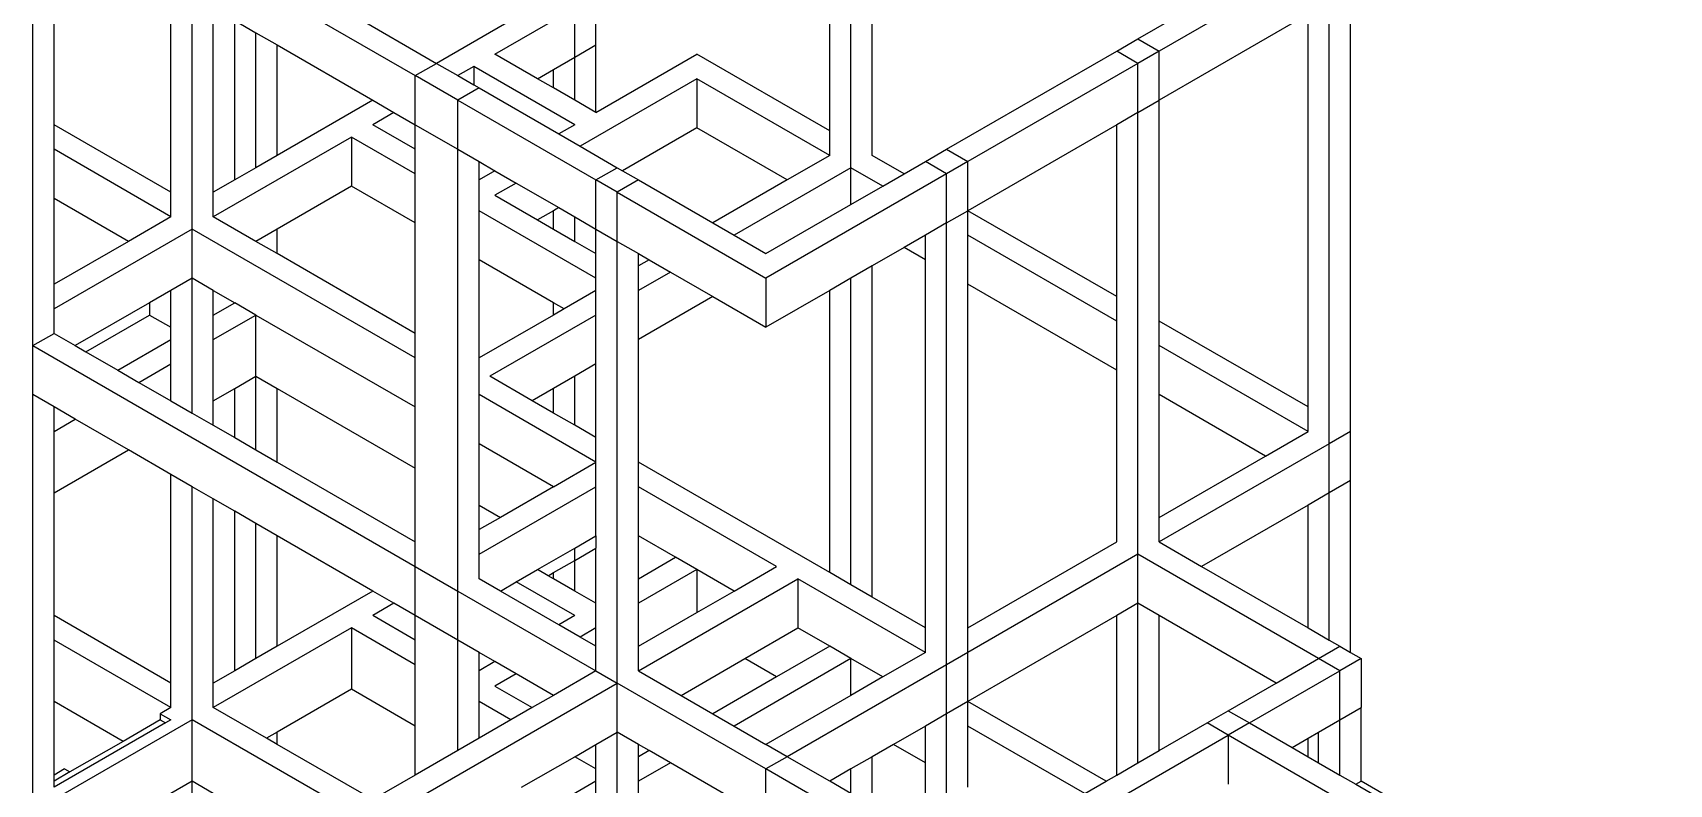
# Model space of a CAD drawing. Header units: metres. Extents: x 4 to 1339, y -252 to 72.
# Drawn here: x 263.54 to 274.43, y -234.3 to -229.3 of the extents above; entities that cross this region are included whole.
import ezdxf

# ---------------------------------------------------------------- set-up
doc = ezdxf.new("R2010")
doc.units = ezdxf.units.M
doc.header["$LTSCALE"] = 0.01
doc.header["$MEASUREMENT"] = 0

msp = doc.modelspace()

# ---------------------------------------------------------------- linework, layer by layer
for p, q in [((268.988, -230.197), (268.988, -227.257)), ((268.847, -229.952), (268.847, -227.339)), ((269.129, -230.115), (269.129, -227.339)), ((263.543, -228.115), (266.089, -229.584)), ((263.543, -231.381), (263.543, -228.441)), ((272.17, -228.768), (271.039, -229.421)), ((270.897, -229.339), (271.746, -228.85)), ((264.463, -230.36), (264.463, -228.972)), ((263.685, -229.911), (263.685, -229.013)), ((264.604, -230.605), (264.604, -229.054)), ((267.291, -229.38), (267.291, -229.054)), ((272.17, -232.034), (272.17, -229.095)), ((272.311, -231.952), (272.311, -229.013)), ((264.745, -230.36), (264.745, -229.135)), ((264.887, -230.278), (264.887, -229.217)), ((264.887, -229.217), (265.028, -229.299)), ((265.665, -229.176), (266.23, -229.503)), ((266.725, -229.217), (266.23, -229.503)), ((266.619, -229.442), (267.15, -229.135)), ((267.15, -229.462), (267.15, -229.135)), ((272.029, -229.176), (271.039, -229.748)), ((272.029, -231.789), (272.029, -229.176)), ((265.028, -230.197), (265.028, -229.299)), ((265.028, -229.299), (265.17, -229.38)), ((265.17, -230.115), (265.17, -229.38)), ((265.17, -229.38), (265.806, -229.748)), ((267.15, -229.462), (267.291, -229.38)), ((267.291, -229.829), (267.291, -229.38)), ((269.624, -230.074), (270.756, -229.421)), ((270.756, -229.421), (270.897, -229.339)), ((270.897, -229.503), (270.756, -229.421)), ((270.897, -229.339), (271.039, -229.421)), ((271.039, -229.421), (270.897, -229.503)), ((271.039, -229.748), (271.039, -229.421)), ((266.089, -229.584), (266.23, -229.503)), ((266.23, -229.503), (266.372, -229.584)), ((266.478, -229.523), (266.372, -229.584)), ((267.15, -229.911), (266.478, -229.523)), ((266.478, -229.523), (266.478, -229.646)), ((266.902, -229.605), (266.619, -229.442)), ((266.902, -229.605), (267.008, -229.544)), ((267.008, -229.544), (267.15, -229.462)), ((267.008, -229.666), (267.008, -229.544)), ((267.15, -229.748), (267.15, -229.462)), ((267.291, -229.829), (267.963, -229.442)), ((268.847, -229.952), (267.963, -229.442)), ((270.897, -229.503), (269.766, -230.156)), ((270.897, -229.829), (270.897, -229.503)), ((266.372, -229.748), (266.089, -229.584)), ((266.089, -229.911), (266.089, -229.584)), ((266.372, -229.584), (266.478, -229.646)), ((266.478, -229.646), (266.513, -229.666)), ((267.008, -229.666), (266.902, -229.605)), ((267.963, -229.605), (267.185, -230.054)), ((267.963, -229.605), (267.963, -229.931)), ((268.847, -230.115), (267.963, -229.605)), ((265.806, -229.748), (265.17, -230.115)), ((265.806, -229.748), (265.947, -229.829)), ((266.513, -229.666), (266.372, -229.748)), ((266.372, -229.748), (267.291, -230.278)), ((266.372, -230.074), (266.372, -229.748)), ((266.513, -229.666), (267.043, -229.972)), ((267.15, -229.748), (267.008, -229.666)), ((267.291, -229.829), (267.15, -229.748)), ((270.897, -229.829), (271.039, -229.748)), ((271.039, -231.217), (271.039, -229.748)), ((265.947, -229.829), (265.806, -229.911)), ((265.947, -229.829), (266.089, -229.911)), ((270.897, -229.829), (270.756, -229.911)), ((270.897, -232.769), (270.897, -229.829)), ((264.463, -230.36), (263.685, -229.911)), ((263.685, -230.074), (263.685, -229.911)), ((266.089, -230.074), (265.806, -229.911)), ((266.089, -229.911), (266.372, -230.074)), ((266.089, -230.074), (266.089, -229.911)), ((267.15, -229.911), (267.043, -229.972)), ((267.043, -229.972), (267.185, -230.054)), ((267.963, -229.931), (267.468, -230.217)), ((268.564, -230.278), (267.963, -229.931)), ((268.847, -230.115), (268.847, -229.952)), ((270.756, -229.911), (269.766, -230.483)), ((270.756, -231.054), (270.756, -229.911)), ((264.463, -230.523), (263.685, -230.074)), ((263.685, -230.401), (263.685, -230.074)), ((265.665, -229.993), (264.745, -230.523)), ((266.089, -230.238), (265.665, -229.993)), ((265.665, -229.993), (265.665, -230.319)), ((266.089, -230.238), (266.089, -230.074)), ((266.372, -233.014), (266.372, -230.074)), ((266.372, -230.074), (266.513, -230.156)), ((267.185, -230.054), (267.432, -230.197)), ((269.483, -230.156), (269.624, -230.074)), ((269.624, -230.074), (269.766, -230.156)), ((265.028, -230.197), (264.887, -230.278)), ((265.17, -230.115), (265.028, -230.197)), ((266.513, -230.156), (266.619, -230.217)), ((266.513, -230.278), (266.513, -230.156)), ((267.291, -230.278), (267.432, -230.197)), ((267.432, -230.197), (267.468, -230.217)), ((268.988, -230.197), (268.21, -230.646)), ((268.847, -230.115), (268.564, -230.278)), ((268.988, -230.442), (268.988, -230.197)), ((269.2, -230.319), (268.988, -230.197)), ((269.342, -230.238), (269.129, -230.115)), ((269.342, -230.238), (269.483, -230.156)), ((269.624, -230.238), (269.483, -230.156)), ((269.766, -230.156), (269.624, -230.238)), ((269.766, -230.483), (269.766, -230.156)), ((264.887, -230.278), (264.745, -230.36)), ((266.089, -230.564), (266.089, -230.238)), ((266.619, -230.217), (266.513, -230.278)), ((266.513, -230.483), (266.513, -230.278)), ((266.619, -230.217), (266.761, -230.299)), ((266.761, -230.299), (266.619, -230.38)), ((266.761, -230.299), (267.043, -230.462)), ((267.432, -230.36), (267.291, -230.278)), ((267.291, -230.605), (267.291, -230.278)), ((267.574, -230.278), (267.432, -230.36)), ((267.468, -230.217), (267.574, -230.278)), ((267.574, -230.278), (268.069, -230.564)), ((268.564, -230.278), (268.069, -230.564)), ((269.624, -230.238), (268.422, -230.932)), ((269.2, -230.319), (269.342, -230.238)), ((269.624, -230.564), (269.624, -230.238)), ((264.18, -230.687), (263.685, -230.401)), ((263.685, -230.972), (263.685, -230.401)), ((264.463, -230.523), (264.463, -230.36)), ((264.745, -230.523), (264.745, -230.36)), ((265.665, -230.319), (265.17, -230.605)), ((266.089, -230.564), (265.665, -230.319)), ((266.619, -230.38), (266.902, -230.544)), ((267.432, -230.687), (267.432, -230.36)), ((267.432, -230.36), (268.422, -230.932)), ((268.988, -230.442), (269.2, -230.319)), ((264.463, -230.523), (264.18, -230.687)), ((265.028, -230.687), (264.745, -230.523)), ((267.291, -230.932), (266.513, -230.483)), ((266.513, -230.809), (266.513, -230.483)), ((267.008, -230.483), (266.902, -230.544)), ((267.043, -230.462), (267.008, -230.483)), ((267.008, -230.605), (267.008, -230.483)), ((267.043, -230.462), (267.15, -230.523)), ((267.15, -230.687), (267.15, -230.523)), ((267.15, -230.523), (267.291, -230.605)), ((268.422, -230.768), (268.988, -230.442)), ((269.624, -230.564), (269.766, -230.483)), ((270.756, -231.054), (269.766, -230.483)), ((269.766, -230.646), (269.766, -230.483)), ((264.604, -230.605), (263.685, -231.136)), ((264.604, -230.932), (264.604, -230.605)), ((266.089, -231.462), (264.604, -230.605)), ((265.17, -230.605), (265.028, -230.687)), ((265.17, -230.768), (265.17, -230.605)), ((266.089, -231.299), (266.089, -230.564)), ((266.902, -230.544), (267.008, -230.605)), ((267.008, -230.605), (267.15, -230.687)), ((267.291, -230.605), (267.432, -230.687)), ((267.291, -230.768), (267.291, -230.605)), ((268.069, -230.564), (268.21, -230.646)), ((269.624, -230.564), (269.483, -230.646)), ((269.624, -233.504), (269.624, -230.564)), ((264.18, -230.687), (263.685, -230.972)), ((265.17, -230.768), (265.028, -230.687)), ((267.15, -230.687), (267.291, -230.768)), ((267.432, -233.626), (267.432, -230.687)), ((267.432, -230.687), (267.574, -230.768)), ((268.21, -230.646), (268.422, -230.768)), ((269.342, -230.728), (269.129, -230.85)), ((269.483, -230.646), (269.342, -230.728)), ((269.483, -230.809), (269.342, -230.728)), ((269.483, -230.809), (269.483, -230.646)), ((270.756, -231.217), (269.766, -230.646)), ((269.766, -230.972), (269.766, -230.646)), ((266.089, -231.299), (265.17, -230.768)), ((267.008, -231.095), (266.513, -230.809)), ((266.513, -231.462), (266.513, -230.809)), ((267.291, -230.932), (267.291, -230.768)), ((267.574, -230.85), (267.574, -230.768)), ((267.574, -230.768), (267.645, -230.809)), ((267.645, -230.809), (267.574, -230.85)), ((267.574, -231.013), (267.574, -230.85)), ((267.645, -230.809), (267.786, -230.891)), ((269.129, -230.85), (268.988, -230.932)), ((269.129, -233.055), (269.129, -230.85)), ((269.483, -233.259), (269.483, -230.809)), ((264.604, -230.932), (264.463, -231.013)), ((264.604, -231.83), (264.604, -230.932)), ((264.745, -231.013), (264.604, -230.932)), ((267.291, -231.013), (267.291, -230.932)), ((267.786, -230.891), (267.574, -231.013)), ((267.786, -230.891), (268.069, -231.054)), ((268.422, -230.932), (268.422, -231.258)), ((268.988, -230.932), (268.847, -231.013)), ((268.988, -232.973), (268.988, -230.932)), ((263.685, -231.136), (263.685, -230.972)), ((264.463, -231.013), (264.321, -231.095)), ((264.463, -231.258), (264.463, -231.013)), ((264.745, -231.013), (264.887, -231.095)), ((264.745, -231.177), (264.745, -231.013)), ((267.291, -231.013), (267.079, -231.136)), ((267.291, -231.177), (267.291, -231.013)), ((267.574, -231.34), (267.574, -231.013)), ((268.069, -231.054), (267.574, -231.34)), ((268.069, -231.054), (268.422, -231.258)), ((268.847, -231.013), (268.422, -231.258)), ((268.847, -232.891), (268.847, -231.013)), ((270.756, -231.544), (269.766, -230.972)), ((269.766, -233.259), (269.766, -230.972)), ((270.756, -231.217), (270.756, -231.054)), ((263.685, -231.299), (263.685, -231.136)), ((264.321, -231.095), (263.826, -231.381)), ((263.897, -231.422), (264.321, -231.177)), ((264.321, -231.095), (264.321, -231.177)), ((264.321, -231.177), (264.463, -231.258)), ((264.745, -231.177), (264.887, -231.095)), ((264.745, -231.34), (265.028, -231.177)), ((264.745, -231.34), (264.745, -231.177)), ((265.028, -231.177), (264.887, -231.095)), ((265.028, -231.585), (265.028, -231.177)), ((265.028, -231.177), (266.089, -231.789)), ((267.008, -231.177), (266.513, -231.462)), ((267.291, -231.177), (266.584, -231.585)), ((267.008, -231.177), (267.008, -231.095)), ((267.079, -231.136), (267.008, -231.095)), ((267.079, -231.136), (267.008, -231.177)), ((267.291, -231.503), (267.291, -231.177)), ((264.463, -231.34), (264.463, -231.258)), ((270.756, -231.544), (270.756, -231.217)), ((272.029, -231.789), (271.039, -231.217)), ((271.039, -231.381), (271.039, -231.217)), ((263.543, -231.381), (263.685, -231.299)), ((263.543, -231.707), (263.543, -231.381)), ((263.543, -231.381), (266.089, -232.85)), ((263.685, -231.299), (263.826, -231.381)), ((263.826, -231.381), (263.897, -231.422)), ((264.109, -231.544), (264.463, -231.34)), ((264.463, -231.503), (264.463, -231.34)), ((264.745, -231.748), (264.745, -231.34)), ((266.089, -231.462), (266.089, -231.299)), ((267.574, -232.156), (267.574, -231.34)), ((272.029, -231.952), (271.039, -231.381)), ((271.039, -231.707), (271.039, -231.381)), ((263.897, -231.422), (264.109, -231.544)), ((264.25, -231.626), (264.463, -231.503)), ((264.463, -231.748), (264.463, -231.503)), ((266.089, -231.789), (266.089, -231.462)), ((266.513, -231.707), (266.513, -231.462)), ((267.291, -231.503), (267.15, -231.585)), ((267.291, -231.993), (267.291, -231.503)), ((264.109, -231.544), (264.25, -231.626)), ((264.887, -231.666), (265.028, -231.585)), ((265.028, -232.075), (265.028, -231.585)), ((265.028, -231.585), (265.17, -231.666)), ((266.867, -231.748), (266.584, -231.585)), ((267.15, -231.585), (267.008, -231.666)), ((267.15, -231.911), (267.15, -231.585)), ((270.756, -232.687), (270.756, -231.544)), ((263.543, -234.647), (263.543, -231.707)), ((263.685, -231.789), (263.543, -231.707)), ((264.25, -231.626), (264.463, -231.748)), ((264.745, -231.748), (264.887, -231.666)), ((264.887, -231.993), (264.887, -231.666)), ((265.17, -232.156), (265.17, -231.666)), ((265.17, -231.666), (266.089, -232.197)), ((267.291, -232.156), (266.513, -231.707)), ((266.513, -232.034), (266.513, -231.707)), ((267.008, -231.666), (266.867, -231.748)), ((267.008, -231.83), (267.008, -231.666)), ((271.746, -232.116), (271.039, -231.707)), ((271.039, -232.524), (271.039, -231.707)), ((263.826, -231.871), (263.685, -231.789)), ((263.685, -231.952), (263.685, -231.789)), ((264.463, -231.748), (264.604, -231.83)), ((264.604, -231.83), (264.745, -231.911)), ((264.745, -231.911), (264.745, -231.748)), ((266.089, -232.197), (266.089, -231.789)), ((267.008, -231.83), (266.867, -231.748)), ((267.15, -231.911), (267.008, -231.83)), ((272.029, -231.952), (272.029, -231.789)), ((263.685, -231.952), (263.826, -231.871)), ((264.18, -232.075), (263.826, -231.871)), ((264.745, -231.911), (264.887, -231.993)), ((267.291, -231.993), (267.15, -231.911)), ((263.685, -232.361), (263.685, -231.952)), ((264.887, -231.993), (265.028, -232.075)), ((267.008, -232.32), (266.513, -232.034)), ((266.513, -232.442), (266.513, -232.034)), ((267.291, -232.156), (267.291, -231.993)), ((272.17, -232.034), (271.039, -232.687)), ((271.746, -232.116), (272.029, -231.952)), ((272.311, -231.952), (272.17, -232.034)), ((272.17, -232.361), (272.17, -232.034)), ((272.311, -232.279), (272.311, -231.952)), ((263.685, -232.361), (264.18, -232.075)), ((264.463, -232.238), (264.18, -232.075)), ((265.028, -232.075), (265.17, -232.156)), ((265.17, -232.156), (266.089, -232.687)), ((267.008, -232.32), (267.291, -232.156)), ((267.291, -232.32), (267.291, -232.156)), ((268.847, -232.891), (267.574, -232.156)), ((267.574, -232.32), (267.574, -232.156)), ((271.039, -232.524), (271.746, -232.116)), ((264.463, -233.626), (264.463, -232.238)), ((264.604, -232.32), (264.463, -232.238)), ((266.089, -232.687), (266.089, -232.197)), ((263.685, -233.177), (263.685, -232.361)), ((264.604, -233.871), (264.604, -232.32)), ((264.745, -232.401), (264.604, -232.32)), ((266.513, -232.769), (267.291, -232.32)), ((267.008, -232.32), (266.655, -232.524)), ((267.291, -232.646), (267.291, -232.32)), ((268.493, -232.85), (267.574, -232.32)), ((267.574, -232.646), (267.574, -232.32)), ((272.17, -232.361), (272.029, -232.442)), ((272.311, -232.279), (272.17, -232.361)), ((272.17, -233.34), (272.17, -232.361)), ((272.311, -233.422), (272.311, -232.279)), ((264.745, -233.626), (264.745, -232.401)), ((264.887, -232.483), (264.745, -232.401)), ((264.887, -233.544), (264.887, -232.483)), ((265.028, -232.565), (264.887, -232.483)), ((266.513, -232.442), (266.655, -232.524)), ((266.513, -232.605), (266.513, -232.442)), ((272.029, -232.442), (271.321, -232.85)), ((272.029, -233.259), (272.029, -232.442)), ((265.028, -233.463), (265.028, -232.565)), ((265.17, -232.646), (265.028, -232.565)), ((266.655, -232.524), (266.513, -232.605)), ((271.039, -232.687), (271.039, -232.524)), ((265.17, -233.381), (265.17, -232.646)), ((265.806, -233.014), (265.17, -232.646)), ((266.089, -232.85), (266.089, -232.687)), ((266.513, -232.769), (266.513, -232.605)), ((267.15, -232.728), (267.291, -232.646)), ((267.291, -232.646), (267.291, -232.728)), ((267.821, -232.789), (267.574, -232.646)), ((267.574, -232.932), (267.574, -232.646)), ((269.766, -233.259), (270.756, -232.687)), ((271.039, -232.687), (271.321, -232.85)), ((266.513, -232.932), (266.513, -232.769)), ((266.902, -232.871), (267.15, -232.728)), ((267.008, -232.891), (267.15, -232.81)), ((267.15, -232.81), (267.15, -232.728)), ((267.15, -232.81), (267.291, -232.728)), ((267.15, -233.014), (267.15, -232.81)), ((267.291, -233.095), (267.291, -232.728)), ((267.574, -232.932), (267.821, -232.789)), ((267.963, -232.871), (267.821, -232.789)), ((270.897, -232.769), (269.766, -233.422)), ((270.897, -233.095), (270.897, -232.769)), ((272.099, -233.463), (270.897, -232.769)), ((266.089, -233.177), (266.089, -232.85)), ((266.089, -232.85), (266.372, -233.014)), ((266.761, -232.952), (266.902, -232.871)), ((266.973, -232.912), (266.902, -232.871)), ((266.973, -232.912), (267.008, -232.891)), ((267.008, -232.932), (266.973, -232.912)), ((267.008, -232.932), (267.008, -232.891)), ((267.963, -232.871), (267.574, -233.095)), ((267.963, -232.871), (267.963, -233.157)), ((268.21, -233.014), (267.963, -232.871)), ((268.21, -233.014), (268.493, -232.85)), ((268.988, -232.973), (268.847, -232.891)), ((271.321, -232.85), (272.029, -233.259)), ((265.806, -233.014), (265.17, -233.381)), ((265.947, -233.095), (265.806, -233.014)), ((266.372, -233.34), (266.372, -233.014)), ((266.372, -233.014), (267.291, -233.544)), ((266.655, -233.014), (266.513, -232.932)), ((266.655, -233.014), (266.761, -232.952)), ((267.043, -233.238), (266.655, -233.014)), ((267.15, -233.177), (266.761, -232.952)), ((267.15, -233.014), (267.008, -232.932)), ((267.291, -233.095), (267.15, -233.014)), ((267.574, -233.544), (268.634, -232.932)), ((267.574, -233.095), (267.574, -232.932)), ((267.963, -233.157), (268.21, -233.014)), ((269.483, -233.422), (268.634, -232.932)), ((268.634, -232.932), (268.634, -233.259)), ((269.129, -233.055), (268.988, -232.973)), ((265.947, -233.095), (265.806, -233.177)), ((266.089, -233.177), (265.947, -233.095)), ((267.291, -233.259), (267.291, -233.095)), ((267.574, -233.381), (267.574, -233.095)), ((269.483, -233.259), (269.129, -233.055)), ((270.897, -233.095), (270.756, -233.177)), ((271.039, -233.177), (270.897, -233.095)), ((270.897, -234.157), (270.897, -233.095)), ((264.463, -233.626), (263.685, -233.177)), ((263.685, -233.34), (263.685, -233.177)), ((266.089, -233.34), (265.806, -233.177)), ((266.372, -233.34), (266.089, -233.177)), ((266.089, -233.34), (266.089, -233.177)), ((267.15, -233.177), (267.043, -233.238)), ((267.185, -233.32), (267.043, -233.238)), ((267.574, -233.381), (267.963, -233.157)), ((270.756, -233.177), (269.766, -233.749)), ((270.756, -234.238), (270.756, -233.177)), ((271.039, -234.075), (271.039, -233.177)), ((271.816, -233.626), (271.039, -233.177)), ((264.463, -233.789), (263.685, -233.34)), ((263.685, -233.749), (263.685, -233.34)), ((265.665, -233.259), (264.745, -233.789)), ((265.665, -233.259), (265.665, -233.667)), ((266.089, -233.504), (265.665, -233.259)), ((266.089, -233.504), (266.089, -233.34)), ((266.372, -234.075), (266.372, -233.34)), ((266.513, -233.422), (266.372, -233.34)), ((267.291, -233.259), (267.185, -233.32)), ((267.291, -233.381), (267.185, -233.32)), ((267.291, -233.381), (267.291, -233.259)), ((268.281, -233.463), (268.634, -233.259)), ((268.847, -233.381), (268.634, -233.259)), ((269.483, -233.422), (269.483, -233.259)), ((269.766, -233.422), (269.766, -233.259)), ((272.029, -233.259), (272.17, -233.34)), ((272.17, -233.34), (272.241, -233.381)), ((265.028, -233.463), (264.887, -233.544)), ((265.17, -233.381), (265.028, -233.463)), ((266.513, -233.544), (266.513, -233.422)), ((266.619, -233.483), (266.513, -233.422)), ((267.291, -233.544), (267.291, -233.381)), ((267.574, -233.544), (267.574, -233.381)), ((267.857, -233.708), (268.281, -233.463)), ((268.988, -233.463), (268.21, -233.912)), ((268.493, -233.585), (268.281, -233.463)), ((268.847, -233.381), (268.493, -233.585)), ((268.988, -233.463), (268.847, -233.381)), ((268.988, -233.708), (268.988, -233.463)), ((269.2, -233.585), (268.988, -233.463)), ((269.483, -233.422), (269.2, -233.585)), ((269.766, -233.422), (269.624, -233.504)), ((269.766, -233.749), (269.766, -233.422)), ((271.816, -233.626), (272.099, -233.463)), ((272.099, -233.463), (272.241, -233.381)), ((272.241, -233.544), (272.099, -233.463)), ((272.241, -233.381), (272.311, -233.422)), ((272.382, -233.463), (272.241, -233.544)), ((272.311, -233.422), (272.382, -233.463)), ((272.382, -233.463), (272.382, -233.789)), ((264.887, -233.544), (264.745, -233.626)), ((266.089, -233.912), (266.089, -233.504)), ((266.619, -233.483), (266.513, -233.544)), ((266.513, -233.749), (266.513, -233.544)), ((266.761, -233.565), (266.619, -233.483)), ((266.761, -233.565), (266.619, -233.646)), ((267.008, -233.708), (266.761, -233.565)), ((267.291, -233.544), (267.008, -233.708)), ((267.291, -233.544), (267.432, -233.626)), ((267.574, -233.544), (267.857, -233.708)), ((269.624, -233.504), (268.564, -234.116)), ((269.624, -233.83), (269.624, -233.504)), ((271.64, -233.891), (272.241, -233.544)), ((272.241, -233.871), (272.241, -233.544)), ((264.463, -233.789), (264.463, -233.626)), ((264.745, -233.789), (264.745, -233.626)), ((265.665, -233.667), (265.17, -233.953)), ((265.311, -234.851), (267.432, -233.626)), ((266.089, -233.912), (265.665, -233.667)), ((266.619, -233.646), (266.867, -233.789)), ((267.432, -233.953), (267.432, -233.626)), ((268.422, -234.198), (267.432, -233.626)), ((268.493, -233.585), (268.069, -233.83)), ((269.2, -233.585), (268.988, -233.708)), ((271.498, -233.81), (271.816, -233.626)), ((264.144, -234.014), (263.685, -233.749)), ((263.685, -234.238), (263.685, -233.749)), ((264.463, -233.789), (264.392, -233.83)), ((265.099, -233.993), (264.745, -233.789)), ((266.725, -233.871), (266.513, -233.749)), ((266.513, -233.993), (266.513, -233.749)), ((266.867, -233.789), (266.725, -233.871)), ((267.008, -233.708), (266.867, -233.789)), ((267.857, -233.708), (268.069, -233.83)), ((268.988, -233.708), (268.422, -234.034)), ((269.766, -233.749), (269.624, -233.83)), ((270.685, -234.279), (269.766, -233.749)), ((269.766, -233.912), (269.766, -233.749)), ((272.241, -233.871), (272.382, -233.789)), ((272.382, -234.279), (272.382, -233.789)), ((264.604, -233.871), (263.685, -234.402)), ((264.427, -233.891), (263.685, -234.32)), ((264.392, -233.871), (264.144, -234.014)), ((264.392, -233.83), (264.463, -233.871)), ((264.392, -233.83), (264.392, -233.871)), ((264.392, -233.871), (264.427, -233.891)), ((264.463, -233.871), (264.427, -233.891)), ((264.604, -234.279), (264.604, -233.871)), ((265.665, -234.483), (264.604, -233.871)), ((266.725, -233.871), (266.513, -233.993)), ((268.069, -233.83), (268.21, -233.912)), ((269.624, -233.83), (269.483, -233.912)), ((269.624, -234.728), (269.624, -233.83)), ((271.039, -234.075), (271.357, -233.891)), ((271.357, -233.891), (271.498, -233.81)), ((271.498, -233.973), (271.357, -233.891)), ((271.498, -233.81), (271.64, -233.891)), ((271.64, -233.891), (271.498, -233.973)), ((271.64, -233.891), (271.923, -234.055)), ((272.099, -233.953), (272.241, -233.871)), ((272.241, -234.238), (272.241, -233.871)), ((264.144, -234.014), (263.791, -234.218)), ((265.17, -233.953), (265.099, -233.993)), ((265.17, -234.034), (265.099, -233.993)), ((265.17, -234.034), (265.17, -233.953)), ((266.089, -234.238), (266.089, -233.912)), ((266.513, -233.993), (266.372, -234.075)), ((267.291, -234.034), (267.432, -233.953)), ((267.432, -236.076), (267.432, -233.953)), ((267.574, -234.034), (267.432, -233.953)), ((268.21, -233.912), (268.422, -234.034)), ((269.483, -233.912), (269.271, -234.034)), ((269.483, -234.157), (269.483, -233.912)), ((270.544, -234.361), (269.766, -233.912)), ((269.766, -234.32), (269.766, -233.912)), ((269.907, -234.892), (271.498, -233.973)), ((272.842, -234.749), (271.498, -233.973)), ((271.498, -233.973), (271.498, -234.3)), ((271.923, -234.055), (272.029, -233.993)), ((272.029, -233.993), (272.099, -233.953)), ((272.029, -234.116), (272.029, -233.993)), ((272.099, -234.157), (272.099, -233.953)), ((265.806, -234.402), (265.17, -234.034)), ((266.372, -234.075), (266.089, -234.238)), ((266.796, -234.32), (267.15, -234.116)), ((267.15, -234.116), (267.291, -234.034)), ((267.291, -234.198), (267.15, -234.116)), ((267.291, -234.198), (267.291, -234.034)), ((267.645, -234.075), (267.574, -234.034)), ((267.574, -234.116), (267.574, -234.034)), ((267.645, -234.075), (267.574, -234.116)), ((267.574, -234.279), (267.574, -234.116)), ((267.786, -234.157), (267.645, -234.075)), ((268.564, -234.116), (268.422, -234.034)), ((268.564, -234.116), (268.422, -234.198)), ((268.847, -234.279), (268.564, -234.116)), ((269.129, -234.116), (268.988, -234.198)), ((269.271, -234.034), (269.129, -234.116)), ((269.129, -234.443), (269.129, -234.116)), ((269.483, -234.157), (269.271, -234.034)), ((270.897, -234.157), (271.039, -234.075)), ((271.923, -234.055), (272.029, -234.116)), ((272.029, -234.116), (272.099, -234.157)), ((263.755, -234.198), (263.685, -234.238)), ((263.791, -234.218), (263.685, -234.279)), ((263.755, -234.198), (263.791, -234.218)), ((267.291, -234.279), (267.291, -234.198)), ((267.786, -234.157), (267.574, -234.279)), ((268.139, -234.361), (267.786, -234.157)), ((268.422, -234.524), (268.422, -234.198)), ((269.624, -234.892), (268.422, -234.198)), ((268.988, -234.198), (268.847, -234.279)), ((268.988, -234.361), (268.988, -234.198)), ((269.483, -234.647), (269.483, -234.157)), ((270.756, -234.238), (270.897, -234.157)), ((272.099, -234.157), (272.241, -234.238)), ((263.685, -234.279), (263.685, -234.238)), ((263.685, -234.32), (263.685, -234.279)), ((264.604, -234.279), (264.463, -234.361)), ((264.604, -235.096), (264.604, -234.279)), ((264.745, -234.361), (264.604, -234.279)), ((266.089, -234.238), (265.806, -234.402)), ((267.291, -234.279), (267.008, -234.443)), ((267.291, -234.443), (267.291, -234.279)), ((267.574, -234.688), (267.574, -234.279)), ((268.988, -234.361), (268.847, -234.279)), ((270.544, -234.361), (270.685, -234.279)), ((270.685, -234.279), (270.756, -234.238)), ((272.241, -234.238), (272.347, -234.3)), ((272.347, -234.3), (272.382, -234.279)), ((272.347, -234.3), (273.125, -234.749)), ((274.433, -235.463), (272.382, -234.279))]:
    msp.add_line(p, q)

doc.saveas('drawing.dxf')
